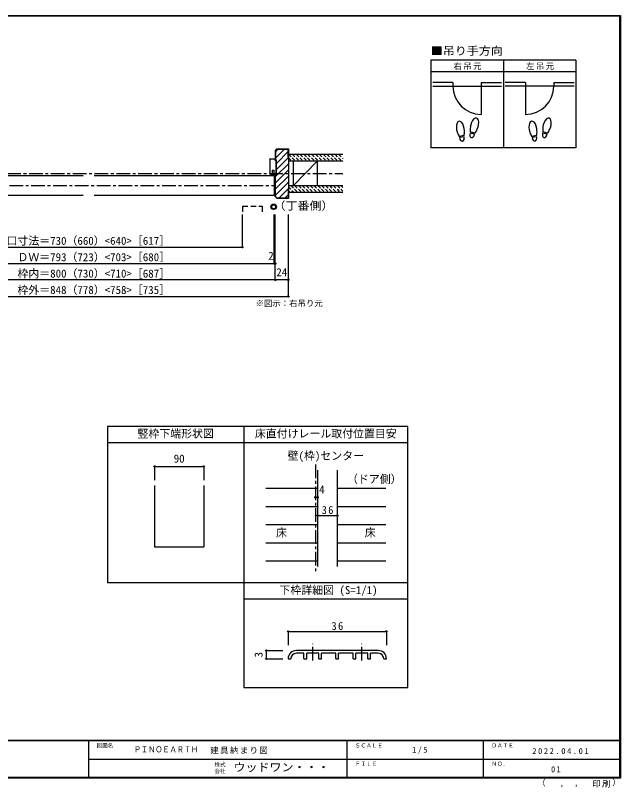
# Model space of a CAD drawing. Units: millimetres at full size, sheet at 1:5, with parts at other scales. Extents: x -973 to 977, y -718 to 696.
# Drawn here: x -132 to 977, y -718 to 696 of the extents above; entities that cross this region are included whole.
import ezdxf
from ezdxf.enums import TextEntityAlignment as Align

# ---------------------------------------------------------------- set-up
doc = ezdxf.new("R2010")
doc.units = ezdxf.units.MM
doc.header["$LTSCALE"] = 5
doc.header["$PDMODE"] = 32
doc.header["$PDSIZE"] = 2.5
for name, pattern in [('CHAIN1', [8, 5, -1, 1, -1]), ('DASHED1', [1.8, 1.2, -0.6]), ('DASHED2', [3, 2, -1])]:
    doc.linetypes.add(name, pattern=pattern)
for name, color, linetype in [('0-0_補助線', 3, 'Continuous'), ('0-1_通り芯', 4, 'CHAIN1'), ('0-3_仕上げ', 2, 'Continuous'), ('0-4_枠', 4, 'Continuous'), ('0-6_扉', 6, 'Continuous'), ('0-7_金物', 7, 'Continuous'), ('0-8_戸当り', 3, 'Continuous'), ('0-A_文字', 3, 'Continuous'), ('0-B_寸法', 7, 'Continuous'), ('0-C_ハッチ', 4, 'DASHED1'), ('7-1_通り芯', 4, 'CHAIN1'), ('7-7_金物', 7, 'Continuous'), ('7-B_寸法', 7, 'Continuous'), ('F-0_補助線', 7, 'Continuous'), ('F-1_枠', 6, 'Continuous'), ('F-A_文字', 7, 'Continuous')]:
    doc.layers.add(name, color=color, linetype=linetype)
doc.styles.add('ＭＳ ゴシック', font='')
doc.styles.get('ＭＳ ゴシック').set_extended_font_data('MS Gothic')

# ---------------------------------------------------------------- blocks, each defined once
blk = doc.blocks.new('02')
at = {"layer": '0-0_補助線', "color": 7}
for p, q in [((-4.998, -10.239), (-4.998, 14.761)), ((5.802, 17.761), (-3.198, 17.761)), ((6.802, 16.761), (6.802, -9.239)), ((-4.998, -10.239), (-0.698, -10.239)), ((2.702, -3.239), (2.702, -10.239)), ((5.802, -10.239), (2.702, -10.239)), ((5.002, -10.239), (4.402, -10.839))]:
    blk.add_line(p, q, dxfattribs=at)
for points in [[(-4.998, 14.761), (-3.198, 14.761), (-3.198, 17.761)], [(-3.469, -10.239), (-2.869, -10.839), (4.402, -10.839)], [(2.702, -3.239), (-0.698, -3.239), (-0.698, -10.239)]]:
    blk.add_lwpolyline(points, dxfattribs=at)
for centre, start, end in [((5.802, 16.761), 0, 90), ((5.802, -9.239), 270, 0)]:
    blk.add_arc(centre, 1, start, end, dxfattribs=at)

msp = doc.modelspace()

# ---------------------------------------------------------------- linework, layer by layer
at = {"layer": '0-0_補助線'}
for p, q in [((346.828, 451.5), (344, 448.672)), ((344, 448.672), (344, 430.998)), ((347.036, 451), (344.5, 448.464)), ((344.5, 448.464), (344.5, 430.998)), ((347.036, 451), (367.5, 451)), ((367.5, 436.5), (367.5, 451)), ((367.5, 436.5), (368, 436.5)), ((344, 404.998), (346.001, 404.998)), ((344, 364.328), (344, 404.998)), ((344.5, 364.536), (344.5, 404.998)), ((367.5, 376.5), (367.5, 362)), ((367.5, 376.5), (368, 376.5)), ((344.5, 364.536), (347.036, 362)), ((347.036, 362), (367.5, 362))]:
    msp.add_line(p, q, dxfattribs=at)
at = {"layer": '0-0_補助線', "color": 4}
for p, q in [((349.402, 451), (344.5, 446.098)), ((360.716, 451), (344.5, 434.784)), ((367.5, 446.47), (346.001, 424.971)), ((368, 424.342), (344.5, 400.843)), ((368, 435.657), (346.001, 413.658)), ((368, 413.029), (344.5, 389.529)), ((368, 401.716), (344.5, 378.216)), ((368, 390.402), (344.5, 366.902)), ((368, 379.088), (350.912, 362)), ((367.5, 367.275), (362.225, 362))]:
    msp.add_line(p, q, dxfattribs=at)
at = {"layer": '0-0_補助線', "color": 6}
msp.add_line((342, 402.5), (342, 366.5), dxfattribs=at)
at = {"layer": '0-0_補助線'}
for points in [[(346.828, 451.5), (368, 451.5), (368, 361.5)], [(346.001, 404.998), (346.001, 430.998), (344, 430.998)], [(344, 364.328), (346.828, 361.5), (368, 361.5)]]:
    msp.add_lwpolyline(points, dxfattribs=at)
at = {"layer": '0-1_通り芯'}
for p, q in [((-467, 406.5), (468, 406.5)), ((-343, 384.5), (344, 384.5)), ((417.629, -126.5), (417.629, -323.007))]:
    msp.add_line(p, q, dxfattribs=at)
at = {"layer": '0-3_仕上げ'}
for p, q in [((468, 441.5), (368, 441.5)), ((468, 429), (368, 429)), ((468, 384), (368, 384)), ((468, 371.5), (368, 371.5))]:
    msp.add_line(p, q, dxfattribs=at)
at = {"layer": '0-3_仕上げ', "color": 3}
for p, q in [((376.572, 429), (376.572, 384)), ((421, 429), (421, 384))]:
    msp.add_line(p, q, dxfattribs=at)
at = {"layer": '0-3_仕上げ', "color": 7}
msp.add_line((421, 429), (376.572, 384), dxfattribs=at)
at = {"layer": '0-3_仕上げ', "color": 4}
for p, q in [((326.653, -169.801), (421.629, -169.801)), ((457.629, -169.801), (546.653, -169.801)), ((326.653, -203.103), (421.629, -203.103)), ((457.629, -203.103), (546.653, -203.103)), ((326.653, -236.404), (421.629, -236.404)), ((457.629, -236.404), (546.653, -236.404)), ((326.653, -269.706), (421.629, -269.706)), ((457.629, -269.706), (546.653, -269.706)), ((326.653, -303.007), (421.629, -303.007)), ((457.629, -303.007), (546.653, -303.007))]:
    msp.add_line(p, q, dxfattribs=at)
at = {"layer": '0-4_枠'}
for p, q in [((122.986, -129.791), (122.986, -154.791)), ((122.986, -129.791), (212.986, -129.791)), ((212.986, -129.791), (212.986, -154.791))]:
    msp.add_line(p, q, dxfattribs=at)
at = {"layer": '0-4_枠', "color": 3}
for p, q in [((421.629, -136.5), (421.629, -313.007)), ((457.629, -136.5), (457.629, -313.007)), ((122.986, -164.791), (122.986, -277.211)), ((212.986, -164.791), (212.986, -277.211)), ((122.986, -277.211), (212.986, -277.211))]:
    msp.add_line(p, q, dxfattribs=at)
at = {"layer": '0-4_枠', "color": 7}
for p in [(122.986, -129.791), (212.986, -129.791)]:
    msp.add_point(p, dxfattribs=at)
at = {"layer": '0-6_扉'}
for p, q in [((-338, 402.5), (-8, 402.5)), ((12, 402.486), (342, 402.486)), ((-338, 366.5), (-8, 366.5)), ((12, 366.5), (342, 366.5))]:
    msp.add_line(p, q, dxfattribs=at)
at = {"layer": '0-6_扉', "linetype": 'DASHED2'}
for p, q in [((284.005, 346.408), (284.005, 331.5)), ((284.005, 346.408), (320.005, 346.408)), ((320.005, 346.408), (320.005, 331.5))]:
    msp.add_line(p, q, dxfattribs=at)
at = {"layer": '0-7_金物'}
for radius in [5, 3.5]:
    msp.add_circle((341.049, 345.457), radius, dxfattribs=at)
at = {"layer": '0-8_戸当り', "color": 2}
for p, q in [((669.586, 572.808), (632.486, 572.808)), ((632.486, 566.508), (758.486, 566.508)), ((669.586, 572.808), (669.586, 566.508)), ((721.386, 572.808), (758.486, 572.808)), ((721.386, 572.808), (721.386, 514.708)), ((802.586, 572.808), (765.486, 572.808)), ((891.486, 566.508), (765.486, 566.508)), ((802.586, 572.808), (802.586, 514.708)), ((854.386, 572.808), (891.486, 572.808)), ((854.386, 572.808), (854.386, 566.508))]:
    msp.add_line(p, q, dxfattribs=at)
at = {"layer": '0-8_戸当り'}
for p, q in [((709.815, 480.235), (701.334, 482.507)), ((842.815, 480.235), (834.334, 482.507)), ((689.804, 475.878), (681.158, 474.353)), ((690.169, 473.81), (681.522, 472.285)), ((709.271, 478.206), (700.791, 480.478)), ((822.804, 475.878), (814.158, 474.353)), ((823.169, 473.81), (814.522, 472.285)), ((842.271, 478.206), (833.791, 480.478))]:
    msp.add_line(p, q, dxfattribs=at)
at = {"layer": '0-8_戸当り', "color": 2}
for centre, start, end in [((721.386, 566.508), 180, 270), ((802.586, 566.508), 270, 0)]:
    msp.add_arc(centre, 51.8, start, end, dxfattribs=at)
at = {"layer": '0-8_戸当り'}
for centre, major_axis, ratio, start_param, end_param in [((709.06, 494.378), (3.644, 13.601), 0.5, 4.34059143, 8.22577918), ((842.06, 494.378), (3.644, 13.601), 0.5, 4.34059143, 8.22577918), ((683.142, 488.377), (-2.445, 13.867), 0.5, 4.34059143, 8.22577918), ((816.142, 488.377), (-2.445, 13.867), 0.5, 4.34059143, 8.22577918), ((683.212, 487.981), (-2.963, 16.802), 0.4, 1.85063327, 2.44287679), ((683.212, 487.981), (-2.963, 16.802), 0.4, 3.84030852, 4.43255203), ((708.956, 493.989), (4.416, 16.48), 0.4, 1.85063327, 2.44287679), ((708.956, 493.989), (4.416, 16.48), 0.4, 3.84030852, 4.43255203), ((816.212, 487.981), (-2.963, 16.802), 0.4, 1.85063327, 2.44287679), ((816.212, 487.981), (-2.963, 16.802), 0.4, 3.84030852, 4.43255203), ((841.956, 493.989), (4.416, 16.48), 0.4, 1.85063327, 2.44287679), ((841.956, 493.989), (4.416, 16.48), 0.4, 3.84030852, 4.43255203), ((685.845, 473.047), (-1.27, 7.205), 0.6, 1.57079633, 4.71238898), ((705.031, 479.342), (1.894, 7.067), 0.6, 1.57079633, 4.71238898), ((818.845, 473.047), (-1.27, 7.205), 0.6, 1.57079633, 4.71238898), ((838.031, 479.342), (1.894, 7.067), 0.6, 1.57079633, 4.71238898)]:
    msp.add_ellipse(centre, major_axis=major_axis, ratio=ratio, start_param=start_param, end_param=end_param, dxfattribs=at)
at = {"layer": '0-A_文字'}
for p, q in [((628.986, 614.167), (628.986, 453.167)), ((894.986, 614.167), (628.986, 614.167)), ((761.986, 614.167), (761.986, 453.167)), ((628.986, 593.167), (894.986, 593.167)), ((586.653, -56.5), (36.653, -56.5)), ((36.653, -56.5), (36.653, -343.007)), ((286.653, -56.5), (286.653, -534.5)), ((586.653, -534.5), (586.653, -56.5)), ((586.653, -86.5), (36.653, -86.5)), ((586.653, -343.007), (36.653, -343.007)), ((586.653, -373.007), (286.653, -373.007)), ((286.653, -534.5), (586.653, -534.5))]:
    msp.add_line(p, q, dxfattribs=at)
msp.add_lwpolyline([(894.986, 614.167), (894.986, 453.167), (628.986, 453.167)], dxfattribs=at)
at = {"layer": '0-B_寸法', "color": 4}
for p, q in [((284.005, 271.5), (284.005, 331.5)), ((342, 241.5), (342, 331.5)), ((344, 211.5), (344, 331.5)), ((-333, 271.5), (284.005, 271.5)), ((-343, 241.5), (344, 241.5)), ((368, 211.5), (-367, 211.5)), ((417.629, -186.452), (421.629, -186.452)), ((421.629, -219.753), (457.629, -219.753))]:
    msp.add_line(p, q, dxfattribs=at)
msp.add_lwpolyline([(-367, 181.5), (368, 181.5), (368, 331.5)], dxfattribs=at)
at = {"layer": '0-B_寸法'}
for p in [(284.005, 271.5), (342, 241.5), (344, 241.5), (344, 211.5), (368, 211.5), (368, 181.5), (417.629, -186.452), (421.629, -186.452), (421.629, -219.753), (457.629, -219.753)]:
    msp.add_point(p, dxfattribs=at)
at = {"layer": '0-C_ハッチ'}
for p, q in [((368.607, 441.5), (381.107, 429)), ((375.678, 441.5), (388.178, 429)), ((382.749, 441.5), (395.249, 429)), ((389.821, 441.5), (402.321, 429)), ((396.892, 441.5), (409.392, 429)), ((403.963, 441.5), (416.463, 429)), ((411.034, 441.5), (423.534, 429)), ((418.105, 441.5), (430.605, 429)), ((425.176, 441.5), (437.676, 429)), ((432.247, 441.5), (444.747, 429)), ((439.318, 441.5), (451.818, 429)), ((446.389, 441.5), (458.889, 429)), ((453.46, 441.5), (465.96, 429)), ((460.531, 441.5), (468, 434.031)), ((467.602, 441.5), (468, 441.102)), ((368, 435.036), (374.036, 429)), ((368, 381.899), (378.399, 371.5)), ((372.97, 384), (385.47, 371.5)), ((380.041, 384), (392.541, 371.5)), ((387.112, 384), (399.612, 371.5)), ((394.183, 384), (406.683, 371.5)), ((401.255, 384), (413.755, 371.5)), ((408.326, 384), (420.826, 371.5)), ((415.397, 384), (427.897, 371.5)), ((422.468, 384), (434.968, 371.5)), ((429.539, 384), (442.039, 371.5)), ((436.61, 384), (449.11, 371.5)), ((443.681, 384), (456.181, 371.5)), ((450.752, 384), (463.252, 371.5)), ((457.823, 384), (468, 373.823)), ((464.894, 384), (468, 380.894)), ((368, 374.828), (371.328, 371.5))]:
    msp.add_line(p, q, dxfattribs=at)
at = {"layer": '7-1_通り芯'}
for p, q in [((412.644, -485.365), (412.644, -454.834)), ((502.644, -485.365), (502.644, -454.834))]:
    msp.add_line(p, q, dxfattribs=at)
at = {"layer": '7-7_金物'}
for p, q in [((532.644, -467.065), (382.644, -467.065)), ((396.644, -472.065), (382.644, -472.065)), ((396.644, -482.065), (396.644, -472.065)), ((401.644, -482.065), (401.644, -472.065)), ((423.644, -472.065), (401.644, -472.065)), ((423.644, -482.065), (423.644, -472.065)), ((428.644, -482.065), (428.644, -472.065)), ((455.144, -472.065), (428.644, -472.065)), ((455.144, -482.065), (455.144, -472.065)), ((460.144, -482.065), (460.144, -472.065)), ((486.644, -472.065), (460.144, -472.065)), ((486.644, -482.065), (486.644, -472.065)), ((491.644, -482.065), (491.644, -472.065)), ((513.644, -472.065), (491.644, -472.065)), ((513.644, -482.065), (513.644, -472.065)), ((518.644, -482.065), (518.644, -472.065)), ((532.644, -472.065), (518.644, -472.065)), ((367.644, -482.065), (372.644, -482.065)), ((396.644, -482.065), (401.644, -482.065)), ((423.644, -482.065), (428.644, -482.065)), ((455.144, -482.065), (460.144, -482.065)), ((486.644, -482.065), (491.644, -482.065)), ((513.644, -482.065), (518.644, -482.065)), ((542.644, -482.065), (547.644, -482.065))]:
    msp.add_line(p, q, dxfattribs=at)
for centre, radius, start, end in [((382.644, -482.065), 15, 90, 180), ((382.644, -482.065), 10, 90, 180), ((532.644, -482.065), 15, 0, 90), ((532.644, -482.065), 10, 0, 90)]:
    msp.add_arc(centre, radius, start, end, dxfattribs=at)
at = {"layer": '7-B_寸法', "color": 4}
for p, q in [((367.644, -432.065), (547.644, -432.065)), ((367.644, -432.065), (367.644, -457.065)), ((547.644, -432.065), (547.644, -457.065)), ((327.644, -482.065), (327.644, -467.065)), ((327.644, -467.065), (357.644, -467.065)), ((327.644, -482.065), (357.644, -482.065))]:
    msp.add_line(p, q, dxfattribs=at)
at = {"layer": '7-B_寸法'}
for p in [(367.644, -432.065), (547.644, -432.065), (327.644, -467.065), (327.644, -482.065)]:
    msp.add_point(p, dxfattribs=at)
at = {"layer": 'F-1_枠'}
for p, q in [((-973.347, 695.833), (976.653, 695.833)), ((-973.347, 695), (976.653, 695)), ((974.986, 695.833), (974.986, -700.833)), ((975.82, 695.833), (975.82, -700.833)), ((976.653, 695.833), (976.653, -700.833)), ((976.653, -631.667), (-973.347, -631.667)), ((976.653, -632.5), (-973.347, -632.5)), ((1.653, -632.5), (1.653, -699.167)), ((474.986, -632.5), (474.986, -699.167)), ((724.986, -632.5), (724.986, -699.167)), ((1.653, -665.833), (974.986, -665.834)), ((976.653, -699.167), (-973.347, -699.167)), ((976.653, -700), (-973.347, -700)), ((976.653, -700.833), (-973.347, -700.833))]:
    msp.add_line(p, q, dxfattribs=at)

# ---------------------------------------------------------------- block references
at = {"layer": '0-0_補助線', "xscale": -1}
msp.add_blockref('02', (340.802, 415.737), dxfattribs=at)

# ---------------------------------------------------------------- texts
at = {"layer": '0-4_枠', "color": 7, "style": 'ＭＳ ゴシック'}
msp.add_text('90', height=14.66, dxfattribs=at).set_placement((157.986, -127.291), align=Align.BOTTOM_LEFT)
at = {"layer": '0-A_文字', "color": 7, "style": 'ＭＳ ゴシック', "width": 1.1}
for s, p in [('■吊り手方向', (628.986, 619.167)), ('（丁番側）', (340.682, 335.605))]:
    msp.add_text(s, height=14.66, dxfattribs=at).set_placement(p, align=Align.BOTTOM_LEFT)
at = {"layer": '0-A_文字', "color": 7, "style": 'ＭＳ ゴシック'}
for s, height, p in [('※図示：右吊り元', 11, (307.805, 160.034)), ('竪枠下端形状図', 14.66, (91.653, -81.5)), ('床直付けレール取付位置目安', 14.66, (306.653, -81.5)), ('壁(枠)センター', 14.66, (366.653, -122.091)), ('（ドア側）', 14.66, (475.407, -164.835)), ('床', 14.66, (345.403, -263.055)), ('床', 14.66, (507.903, -263.055)), ('下枠詳細図 (S=1/1)', 14.66, (351.653, -368.007))]:
    msp.add_text(s, height=height, dxfattribs=at).set_placement(p, align=Align.BOTTOM_LEFT)
at = {"layer": '0-A_文字', "color": 7, "char_height": 11, "attachment_point": 7, "style": 'ＭＳ ゴシック'}
for s, insert in [('\\T1.17;右吊元', (670.486, 596.167)), ('\\T1.17;左吊元', (803.486, 596.167))]:
    msp.add_mtext(s, dxfattribs=dict(at, insert=insert))
at = {"layer": '0-B_寸法', "style": 'ＭＳ ゴシック'}
for s, p in [('有効開口寸法＝730（660）<640>［617］', (-208.347, 271.5)), ('ＤＷ＝793（723）<703>［680］', (-128.347, 241.5)), ('2', (331.227, 244.234)), ('枠内＝800（730）<710>［687］', (-128.347, 211.5)), ('24', (346, 214)), ('枠外＝848（778）<758>［735］', (-128.347, 181.5)), ('4', (424.399, -183.952))]:
    msp.add_text(s, height=14.66, dxfattribs=at).set_placement(p, align=Align.BOTTOM_LEFT)
at = {"layer": '0-B_寸法', "insert": (429.004, -217.253), "char_height": 14.66, "attachment_point": 7, "style": 'ＭＳ ゴシック'}
msp.add_mtext('\\T1.27;\\W0.95;36', dxfattribs=at)
at = {"layer": '7-B_寸法', "style": 'ＭＳ ゴシック'}
msp.add_text('3', height=14.66, rotation=90, dxfattribs=at).set_placement((325.144, -479.565), align=Align.BOTTOM_LEFT)
at = {"layer": '7-B_寸法', "insert": (447.019, -429.565), "char_height": 14.66, "attachment_point": 7, "style": 'ＭＳ ゴシック'}
msp.add_mtext('\\T1.27;\\W0.95;36', dxfattribs=at)
at = {"layer": 'F-0_補助線', "style": 'ＭＳ ゴシック', "width": 0.85}
msp.add_text('ＰＩＮＯＥＡＲＴＨ', height=11, dxfattribs=at).set_placement((84.986, -656.667), align=Align.BOTTOM_LEFT)
at = {"layer": 'F-0_補助線', "insert": (224.986, -656.667), "char_height": 11, "attachment_point": 7, "style": 'ＭＳ ゴシック'}
msp.add_mtext('\\T1.17;建具納まり図', dxfattribs=at)
at = {"layer": 'F-A_文字', "style": 'ＭＳ ゴシック'}
for s, height, p in [('図面名', 7.331, (16.653, -646.667)), ('ＳＣＡＬＥ', 7.331, (489.986, -646.667)), ('ＤＡＴＥ', 7.331, (739.986, -646.667)), ('株式', 7.331, (232.486, -681.5)), ('ＦＩＬＥ', 7.331, (489.986, -680)), ('ＮＯ．', 7.331, (739.986, -680.001)), ('会社', 7.331, (232.486, -693.5)), ('（', 11, (823.992, -718.052)), ('）', 11, (961.387, -717.355)), (',', 11, (865.199, -718.052)), (',', 11, (891.686, -717.588))]:
    msp.add_text(s, height=height, dxfattribs=at).set_placement(p, align=Align.BOTTOM_LEFT)
at = {"layer": 'F-A_文字', "style": 'ＭＳ ゴシック', "width": 1.1}
msp.add_text('ウッドワン・・・', height=14.66, dxfattribs=at).set_placement((267.486, -692.5), align=Align.BOTTOM_LEFT)
at = {"layer": 'F-A_文字', "char_height": 11, "attachment_point": 7, "style": 'ＭＳ ゴシック'}
for s, insert in [('\\T1.38;\\W0.9;1/5', (594.986, -656.667)), ('\\T1.39;\\W0.85;2022.04.01', (814.986, -656.667)), ('\\T1.36;\\W0.9;01', (849.361, -690.001)), ('\\T1.17;印刷', (924.678, -717.82))]:
    msp.add_mtext(s, dxfattribs=dict(at, insert=insert))

doc.saveas('drawing.dxf')
